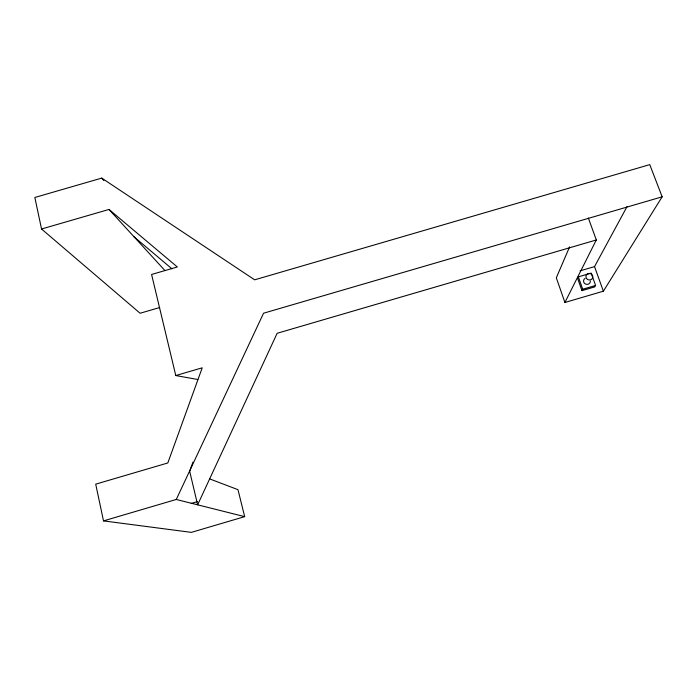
<?xml version="1.0" encoding="UTF-8"?>
<svg xmlns="http://www.w3.org/2000/svg" width="697" height="697" viewBox="0 0 697 697"><rect width="100%" height="100%" fill="white"/><g stroke="black" fill="none" stroke-linecap="round" stroke-linejoin="round"><path stroke-width="1.05" d="M192.947 462.128L189.68 471.294L197.634 504.828L277.145 333.288L596.318 239.968L588.338 217.961M569.597 246.869L556.319 277.798L564.91 302.472L603.375 291.198L662.15 196.807L649.761 164.631L254.649 279.828L101.745 178.101L34.85 197.469L41.541 228.999L140.097 313.249L159.657 307.543M41.541 228.999L109.011 209.44L177.334 266.977L151.589 274.47L175.783 375.544L202.217 367.816L167.811 462.974L95.707 484.154L103.504 520.886L176.271 499.47L263.553 313.214L662.15 196.807M564.91 302.472L596.318 239.968M578.344 276.857L577.595 278.33L581.951 290.64L594.75 286.894L595.587 285.465L591.161 273.102L578.344 276.857L582.718 289.229L581.951 290.64M580.078 270.845L594.532 266.611L627.056 206.565M191.222 503.434L197.451 501.596M209.806 478.952L237.973 489.669L244.673 516.643L191.326 532.369L103.504 520.886M582.718 289.229L595.587 285.465M175.783 375.544L197.809 379.508M176.271 499.47L244.673 516.643M134.12 236.884L171.993 268.842M109.011 209.44L164.893 270.514M101.745 178.101L103.862 180.567M594.532 266.611L603.375 291.198M590.333 281.048A3.415 3.215 17.6 0 1 587.771 284.315A3.415 3.215 17.6 0 1 583.851 282.363A3.415 3.215 17.6 0 1 585.053 278.417M586.499 278.452A3.468 3.258 17.4 0 0 592.459 278.26A3.468 3.258 17.4 0 0 589.122 273.442A3.468 3.258 17.4 0 0 586.499 278.452"/></g></svg>
